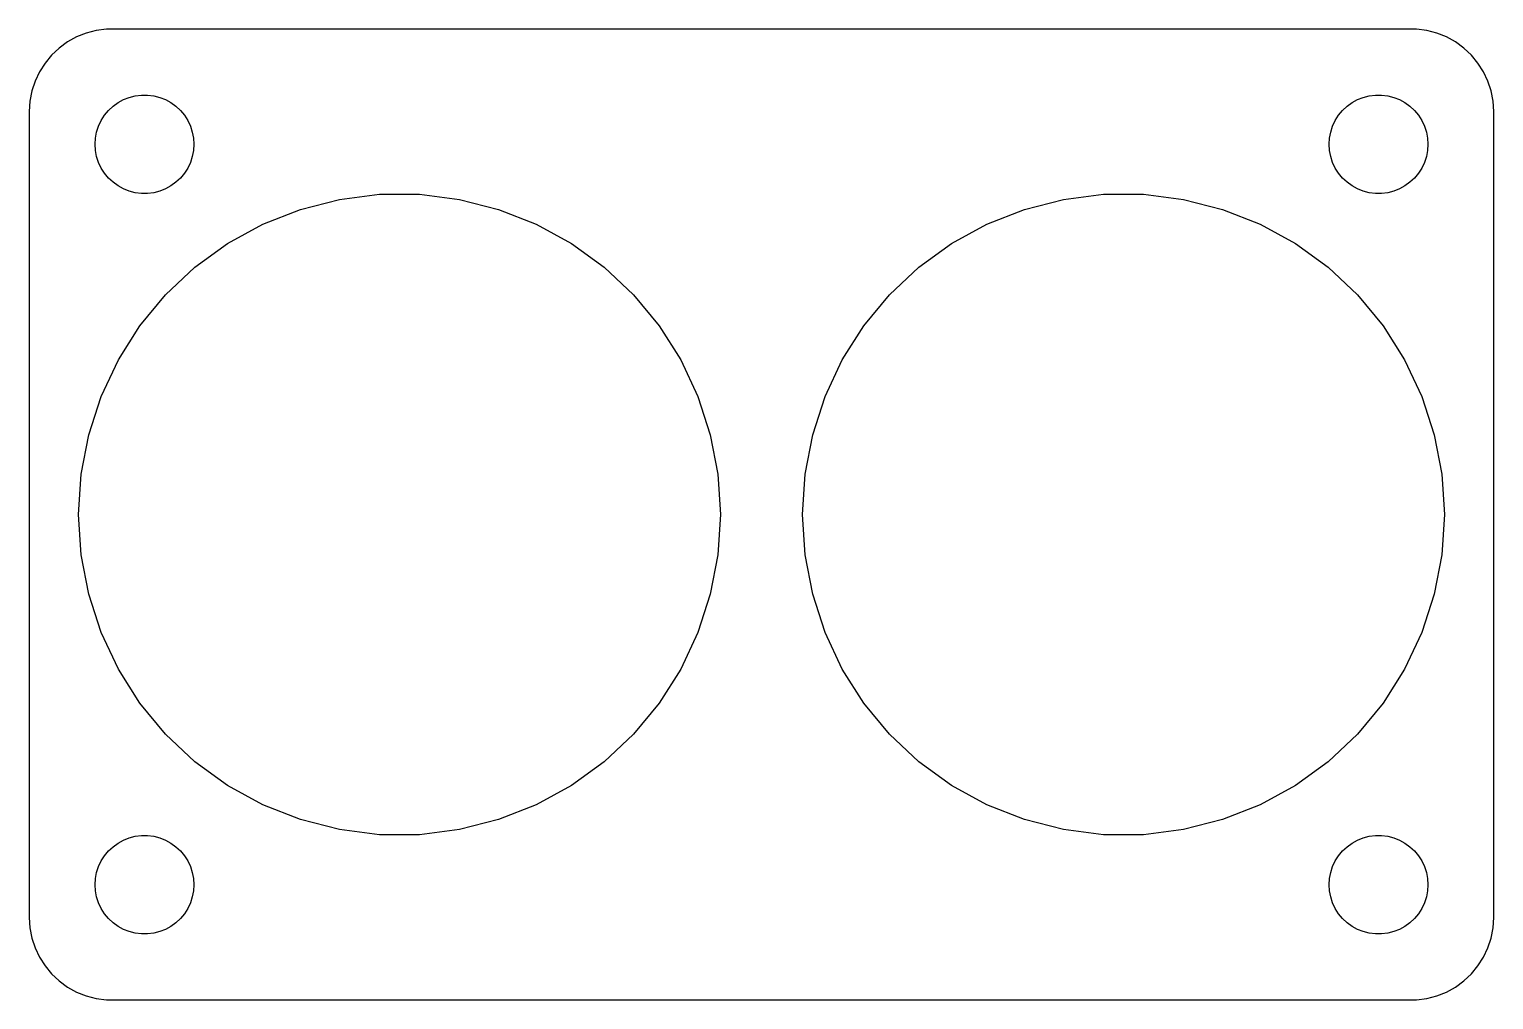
# Model space of a CAD drawing. Header units: metres. Extents: x -44.5 to 44.5, y -29.5 to 29.5.
import ezdxf

# ---------------------------------------------------------------- set-up
doc = ezdxf.new("R2010")
doc.units = ezdxf.units.M

msp = doc.modelspace()

# ---------------------------------------------------------------- linework, layer by layer
for p, q in [((-40.4369, 29.4114), (-41.0451, 29.2553)), ((-39.8139, 29.4901), (-40.4369, 29.4114)), ((39.8139, 29.4901), (-39.8139, 29.4901)), ((40.4369, 29.4114), (39.8139, 29.4901)), ((41.0451, 29.2553), (40.4369, 29.4114)), ((-42.1791, 28.7216), (-42.6871, 28.3526)), ((-41.6289, 29.0241), (-42.1791, 28.7216)), ((-41.0451, 29.2553), (-41.6289, 29.0241)), ((41.6289, 29.0241), (41.0451, 29.2553)), ((42.1791, 28.7216), (41.6289, 29.0241)), ((42.6871, 28.3526), (42.1791, 28.7216)), ((-43.1448, 27.9227), (-43.5451, 27.4389)), ((-42.6871, 28.3526), (-43.1448, 27.9227)), ((43.1448, 27.9227), (42.6871, 28.3526)), ((43.5451, 27.4389), (43.1448, 27.9227)), ((-43.8815, 26.9088), (-44.1489, 26.3406)), ((-43.5451, 27.4389), (-43.8815, 26.9088)), ((43.8815, 26.9088), (43.5451, 27.4389)), ((44.1489, 26.3406), (43.8815, 26.9088)), ((-44.1489, 26.3406), (-44.3429, 25.7434)), ((44.3429, 25.7434), (44.1489, 26.3406)), ((-44.4606, 25.1267), (-44.5, 24.5)), ((-44.3429, 25.7434), (-44.4606, 25.1267)), ((-39.4123, 24.8115), (-39.1075, 25.033)), ((-39.1075, 25.033), (-38.7773, 25.2145)), ((-38.7773, 25.2145), (-38.427, 25.3532)), ((-38.427, 25.3532), (-38.0621, 25.4469)), ((-38.0621, 25.4469), (-37.6884, 25.4941)), ((-37.6884, 25.4941), (-37.3116, 25.4941)), ((-37.3116, 25.4941), (-36.9379, 25.4469)), ((-36.9379, 25.4469), (-36.5729, 25.3532)), ((-36.5729, 25.3532), (-36.2227, 25.2145)), ((-36.2227, 25.2145), (-35.8925, 25.033)), ((-35.8925, 25.033), (-35.5877, 24.8115)), ((35.5877, 24.8115), (35.8925, 25.033)), ((35.8925, 25.033), (36.2227, 25.2145)), ((36.2227, 25.2145), (36.5729, 25.3532)), ((36.5729, 25.3532), (36.9379, 25.4469)), ((36.9379, 25.4469), (37.3116, 25.4941)), ((37.3116, 25.4941), (37.6884, 25.4941)), ((37.6884, 25.4941), (38.0621, 25.4469)), ((38.0621, 25.4469), (38.427, 25.3532)), ((38.427, 25.3532), (38.7773, 25.2145)), ((38.7773, 25.2145), (39.1075, 25.033)), ((39.1075, 25.033), (39.4123, 24.8115)), ((44.4606, 25.1267), (44.3429, 25.7434)), ((44.5, 24.5), (44.4606, 25.1267)), ((-44.5, 24.5), (-44.5, -24.5)), ((-40.1289, 23.9453), (-39.927, 24.2634)), ((-39.927, 24.2634), (-39.6869, 24.5536)), ((-39.6869, 24.5536), (-39.4123, 24.8115)), ((-35.5877, 24.8115), (-35.3131, 24.5536)), ((-35.3131, 24.5536), (-35.0729, 24.2634)), ((-35.0729, 24.2634), (-34.8711, 23.9453)), ((34.8711, 23.9453), (35.0729, 24.2634)), ((35.0729, 24.2634), (35.3131, 24.5536)), ((35.3131, 24.5536), (35.5877, 24.8115)), ((39.4123, 24.8115), (39.6869, 24.5536)), ((39.6869, 24.5536), (39.927, 24.2634)), ((39.927, 24.2634), (40.1289, 23.9453)), ((44.5, -24.5), (44.5, 24.5)), ((-40.4763, 22.876), (-40.4057, 23.2461)), ((-40.4057, 23.2461), (-40.2893, 23.6044)), ((-40.2893, 23.6044), (-40.1289, 23.9453)), ((-34.8711, 23.9453), (-34.7107, 23.6044)), ((-34.7107, 23.6044), (-34.5942, 23.2461)), ((-34.5942, 23.2461), (-34.5237, 22.876)), ((34.5237, 22.876), (34.5942, 23.2461)), ((34.5942, 23.2461), (34.7107, 23.6044)), ((34.7107, 23.6044), (34.8711, 23.9453)), ((40.1289, 23.9453), (40.2893, 23.6044)), ((40.2893, 23.6044), (40.4057, 23.2461)), ((40.4057, 23.2461), (40.4763, 22.876)), ((-40.5, 22.5), (-40.4763, 22.876)), ((-40.4763, 22.124), (-40.5, 22.5)), ((-34.5237, 22.876), (-34.5, 22.5)), ((-34.5, 22.5), (-34.5237, 22.124)), ((34.5, 22.5), (34.5237, 22.876)), ((34.5237, 22.124), (34.5, 22.5)), ((40.4763, 22.876), (40.5, 22.5)), ((40.5, 22.5), (40.4763, 22.124)), ((-40.4057, 21.7539), (-40.4763, 22.124)), ((-40.2893, 21.3956), (-40.4057, 21.7539)), ((-40.1289, 21.0547), (-40.2893, 21.3956)), ((-34.7107, 21.3956), (-34.8711, 21.0547)), ((-34.5942, 21.7539), (-34.7107, 21.3956)), ((-34.5237, 22.124), (-34.5942, 21.7539)), ((34.5942, 21.7539), (34.5237, 22.124)), ((34.7107, 21.3956), (34.5942, 21.7539)), ((34.8711, 21.0547), (34.7107, 21.3956)), ((40.2893, 21.3956), (40.1289, 21.0547)), ((40.4057, 21.7539), (40.2893, 21.3956)), ((40.4763, 22.124), (40.4057, 21.7539)), ((-39.927, 20.7366), (-40.1289, 21.0547)), ((-39.6869, 20.4464), (-39.927, 20.7366)), ((-35.0729, 20.7366), (-35.3131, 20.4464)), ((-34.8711, 21.0547), (-35.0729, 20.7366)), ((35.0729, 20.7366), (34.8711, 21.0547)), ((35.3131, 20.4464), (35.0729, 20.7366)), ((39.927, 20.7366), (39.6869, 20.4464)), ((40.1289, 21.0547), (39.927, 20.7366)), ((-39.4123, 20.1884), (-39.6869, 20.4464)), ((-39.1075, 19.967), (-39.4123, 20.1884)), ((-38.7773, 19.7855), (-39.1075, 19.967)), ((-38.427, 19.6468), (-38.7773, 19.7855)), ((-38.0621, 19.5531), (-38.427, 19.6468)), ((-36.5729, 19.6468), (-36.9379, 19.5531)), ((-36.2227, 19.7855), (-36.5729, 19.6468)), ((-35.8925, 19.967), (-36.2227, 19.7855)), ((-35.5877, 20.1884), (-35.8925, 19.967)), ((-35.3131, 20.4464), (-35.5877, 20.1884)), ((35.5877, 20.1884), (35.3131, 20.4464)), ((35.8925, 19.967), (35.5877, 20.1884)), ((36.2227, 19.7855), (35.8925, 19.967)), ((36.5729, 19.6468), (36.2227, 19.7855)), ((36.9379, 19.5531), (36.5729, 19.6468)), ((38.427, 19.6468), (38.0621, 19.5531)), ((38.7773, 19.7855), (38.427, 19.6468)), ((39.1075, 19.967), (38.7773, 19.7855)), ((39.4123, 20.1884), (39.1075, 19.967)), ((39.6869, 20.4464), (39.4123, 20.1884)), ((-37.6884, 19.5059), (-38.0621, 19.5531)), ((-37.3116, 19.5059), (-37.6884, 19.5059)), ((-36.9379, 19.5531), (-37.3116, 19.5059)), ((-28.0258, 18.5456), (-25.6539, 19.1546)), ((-25.6539, 19.1546), (-23.2244, 19.4615)), ((-23.2244, 19.4615), (-20.7756, 19.4615)), ((-20.7756, 19.4615), (-18.3461, 19.1546)), ((-18.3461, 19.1546), (-15.9742, 18.5456)), ((15.9742, 18.5456), (18.3461, 19.1546)), ((18.3461, 19.1546), (20.7756, 19.4615)), ((20.7756, 19.4615), (23.2244, 19.4615)), ((23.2244, 19.4615), (25.6539, 19.1546)), ((25.6539, 19.1546), (28.0258, 18.5456)), ((37.3116, 19.5059), (36.9379, 19.5531)), ((37.6884, 19.5059), (37.3116, 19.5059)), ((38.0621, 19.5531), (37.6884, 19.5059)), ((-30.3027, 17.6441), (-28.0258, 18.5456)), ((-15.9742, 18.5456), (-13.6973, 17.6441)), ((13.6973, 17.6441), (15.9742, 18.5456)), ((28.0258, 18.5456), (30.3027, 17.6441)), ((-32.4486, 16.4644), (-30.3027, 17.6441)), ((-13.6973, 17.6441), (-11.5514, 16.4644)), ((11.5514, 16.4644), (13.6973, 17.6441)), ((30.3027, 17.6441), (32.4486, 16.4644)), ((-34.4298, 15.025), (-32.4486, 16.4644)), ((-11.5514, 16.4644), (-9.57022, 15.025)), ((9.57022, 15.025), (11.5514, 16.4644)), ((32.4486, 16.4644), (34.4298, 15.025)), ((-36.2149, 13.3487), (-34.4298, 15.025)), ((-9.57022, 15.025), (-7.78511, 13.3487)), ((7.78511, 13.3487), (9.57022, 15.025)), ((34.4298, 15.025), (36.2149, 13.3487)), ((-37.7758, 11.4618), (-36.2149, 13.3487)), ((-7.78511, 13.3487), (-6.22417, 11.4618)), ((6.22417, 11.4618), (7.78511, 13.3487)), ((36.2149, 13.3487), (37.7758, 11.4618)), ((-39.088, 9.3942), (-37.7758, 11.4618)), ((-6.22417, 11.4618), (-4.91202, 9.3942)), ((4.91202, 9.3942), (6.22417, 11.4618)), ((37.7758, 11.4618), (39.088, 9.3942)), ((-40.1306, 7.17842), (-39.088, 9.3942)), ((-4.91202, 9.3942), (-3.86935, 7.17842)), ((3.86935, 7.17842), (4.91202, 9.3942)), ((39.088, 9.3942), (40.1306, 7.17842)), ((-40.8874, 4.84944), (-40.1306, 7.17842)), ((-3.86935, 7.17842), (-3.11263, 4.84944)), ((3.11263, 4.84944), (3.86935, 7.17842)), ((40.1306, 7.17842), (40.8874, 4.84944)), ((-41.3462, 2.44398), (-40.8874, 4.84944)), ((-3.11263, 4.84944), (-2.65376, 2.44398)), ((2.65376, 2.44398), (3.11263, 4.84944)), ((40.8874, 4.84944), (41.3462, 2.44398)), ((-41.5, 0), (-41.3462, 2.44398)), ((-2.65376, 2.44398), (-2.5, 0)), ((2.5, 0), (2.65376, 2.44398)), ((41.3462, 2.44398), (41.5, 0)), ((-41.3462, -2.44398), (-41.5, 0)), ((-2.5, 0), (-2.65376, -2.44398)), ((2.65376, -2.44398), (2.5, 0)), ((41.5, 0), (41.3462, -2.44398)), ((-40.8874, -4.84944), (-41.3462, -2.44398)), ((-2.65376, -2.44398), (-3.11263, -4.84944)), ((3.11263, -4.84944), (2.65376, -2.44398)), ((41.3462, -2.44398), (40.8874, -4.84944)), ((-40.1306, -7.17842), (-40.8874, -4.84944)), ((-3.11263, -4.84944), (-3.86935, -7.17842)), ((3.86935, -7.17842), (3.11263, -4.84944)), ((40.8874, -4.84944), (40.1306, -7.17842)), ((-39.088, -9.3942), (-40.1306, -7.17842)), ((-3.86935, -7.17842), (-4.91202, -9.3942)), ((4.91202, -9.3942), (3.86935, -7.17842)), ((40.1306, -7.17842), (39.088, -9.3942)), ((-37.7758, -11.4618), (-39.088, -9.3942)), ((-4.91202, -9.3942), (-6.22417, -11.4618)), ((6.22417, -11.4618), (4.91202, -9.3942)), ((39.088, -9.3942), (37.7758, -11.4618)), ((-36.2149, -13.3487), (-37.7758, -11.4618)), ((-6.22417, -11.4618), (-7.78511, -13.3487)), ((7.78511, -13.3487), (6.22417, -11.4618)), ((37.7758, -11.4618), (36.2149, -13.3487)), ((-34.4298, -15.025), (-36.2149, -13.3487)), ((-7.78511, -13.3487), (-9.57022, -15.025)), ((9.57022, -15.025), (7.78511, -13.3487)), ((36.2149, -13.3487), (34.4298, -15.025)), ((-32.4486, -16.4644), (-34.4298, -15.025)), ((-9.57022, -15.025), (-11.5514, -16.4644)), ((11.5514, -16.4644), (9.57022, -15.025)), ((34.4298, -15.025), (32.4486, -16.4644)), ((-30.3027, -17.6441), (-32.4486, -16.4644)), ((-11.5514, -16.4644), (-13.6973, -17.6441)), ((13.6973, -17.6441), (11.5514, -16.4644)), ((32.4486, -16.4644), (30.3027, -17.6441)), ((-28.0258, -18.5456), (-30.3027, -17.6441)), ((-13.6973, -17.6441), (-15.9742, -18.5456)), ((15.9742, -18.5456), (13.6973, -17.6441)), ((30.3027, -17.6441), (28.0258, -18.5456)), ((-25.6539, -19.1546), (-28.0258, -18.5456)), ((-15.9742, -18.5456), (-18.3461, -19.1546)), ((18.3461, -19.1546), (15.9742, -18.5456)), ((28.0258, -18.5456), (25.6539, -19.1546)), ((-38.427, -19.6468), (-38.0621, -19.5531)), ((-38.0621, -19.5531), (-37.6884, -19.5059)), ((-37.6884, -19.5059), (-37.3116, -19.5059)), ((-37.3116, -19.5059), (-36.9379, -19.5531)), ((-36.9379, -19.5531), (-36.5729, -19.6468)), ((-23.2244, -19.4615), (-25.6539, -19.1546)), ((-20.7756, -19.4615), (-23.2244, -19.4615)), ((-18.3461, -19.1546), (-20.7756, -19.4615)), ((20.7756, -19.4615), (18.3461, -19.1546)), ((23.2244, -19.4615), (20.7756, -19.4615)), ((25.6539, -19.1546), (23.2244, -19.4615)), ((36.5729, -19.6468), (36.9379, -19.5531)), ((36.9379, -19.5531), (37.3116, -19.5059)), ((37.3116, -19.5059), (37.6884, -19.5059)), ((37.6884, -19.5059), (38.0621, -19.5531)), ((38.0621, -19.5531), (38.427, -19.6468)), ((-39.927, -20.7366), (-39.6869, -20.4464)), ((-39.6869, -20.4464), (-39.4123, -20.1884)), ((-39.4123, -20.1884), (-39.1075, -19.967)), ((-39.1075, -19.967), (-38.7773, -19.7855)), ((-38.7773, -19.7855), (-38.427, -19.6468)), ((-36.5729, -19.6468), (-36.2227, -19.7855)), ((-36.2227, -19.7855), (-35.8925, -19.967)), ((-35.8925, -19.967), (-35.5877, -20.1884)), ((-35.5877, -20.1884), (-35.3131, -20.4464)), ((-35.3131, -20.4464), (-35.0729, -20.7366)), ((35.0729, -20.7366), (35.3131, -20.4464)), ((35.3131, -20.4464), (35.5877, -20.1884)), ((35.5877, -20.1884), (35.8925, -19.967)), ((35.8925, -19.967), (36.2227, -19.7855)), ((36.2227, -19.7855), (36.5729, -19.6468)), ((38.427, -19.6468), (38.7773, -19.7855)), ((38.7773, -19.7855), (39.1075, -19.967)), ((39.1075, -19.967), (39.4123, -20.1884)), ((39.4123, -20.1884), (39.6869, -20.4464)), ((39.6869, -20.4464), (39.927, -20.7366)), ((-40.2893, -21.3956), (-40.1289, -21.0547)), ((-40.1289, -21.0547), (-39.927, -20.7366)), ((-35.0729, -20.7366), (-34.8711, -21.0547)), ((-34.8711, -21.0547), (-34.7107, -21.3956)), ((34.7107, -21.3956), (34.8711, -21.0547)), ((34.8711, -21.0547), (35.0729, -20.7366)), ((39.927, -20.7366), (40.1289, -21.0547)), ((40.1289, -21.0547), (40.2893, -21.3956)), ((-40.5, -22.5), (-40.4763, -22.124)), ((-40.4763, -22.124), (-40.4057, -21.7539)), ((-40.4057, -21.7539), (-40.2893, -21.3956)), ((-34.7107, -21.3956), (-34.5942, -21.7539)), ((-34.5942, -21.7539), (-34.5237, -22.124)), ((-34.5237, -22.124), (-34.5, -22.5)), ((34.5, -22.5), (34.5237, -22.124)), ((34.5237, -22.124), (34.5942, -21.7539)), ((34.5942, -21.7539), (34.7107, -21.3956)), ((40.2893, -21.3956), (40.4057, -21.7539)), ((40.4057, -21.7539), (40.4763, -22.124)), ((40.4763, -22.124), (40.5, -22.5)), ((-40.4763, -22.876), (-40.5, -22.5)), ((-40.4057, -23.2461), (-40.4763, -22.876)), ((-34.5237, -22.876), (-34.5942, -23.2461)), ((-34.5, -22.5), (-34.5237, -22.876)), ((34.5237, -22.876), (34.5, -22.5)), ((34.5942, -23.2461), (34.5237, -22.876)), ((40.4763, -22.876), (40.4057, -23.2461)), ((40.5, -22.5), (40.4763, -22.876)), ((-40.2893, -23.6044), (-40.4057, -23.2461)), ((-40.1289, -23.9453), (-40.2893, -23.6044)), ((-39.927, -24.2634), (-40.1289, -23.9453)), ((-34.8711, -23.9453), (-35.0729, -24.2634)), ((-34.7107, -23.6044), (-34.8711, -23.9453)), ((-34.5942, -23.2461), (-34.7107, -23.6044)), ((34.7107, -23.6044), (34.5942, -23.2461)), ((34.8711, -23.9453), (34.7107, -23.6044)), ((35.0729, -24.2634), (34.8711, -23.9453)), ((40.1289, -23.9453), (39.927, -24.2634)), ((40.2893, -23.6044), (40.1289, -23.9453)), ((40.4057, -23.2461), (40.2893, -23.6044)), ((-44.5, -24.5), (-44.4606, -25.1267)), ((-39.6869, -24.5536), (-39.927, -24.2634)), ((-39.4123, -24.8115), (-39.6869, -24.5536)), ((-39.1075, -25.033), (-39.4123, -24.8115)), ((-35.5877, -24.8115), (-35.8925, -25.033)), ((-35.3131, -24.5536), (-35.5877, -24.8115)), ((-35.0729, -24.2634), (-35.3131, -24.5536)), ((35.3131, -24.5536), (35.0729, -24.2634)), ((35.5877, -24.8115), (35.3131, -24.5536)), ((35.8925, -25.033), (35.5877, -24.8115)), ((39.4123, -24.8115), (39.1075, -25.033)), ((39.6869, -24.5536), (39.4123, -24.8115)), ((39.927, -24.2634), (39.6869, -24.5536)), ((44.4606, -25.1267), (44.5, -24.5)), ((-44.4606, -25.1267), (-44.3429, -25.7434)), ((-44.3429, -25.7434), (-44.1489, -26.3406)), ((-38.7773, -25.2145), (-39.1075, -25.033)), ((-38.427, -25.3532), (-38.7773, -25.2145)), ((-38.0621, -25.4469), (-38.427, -25.3532)), ((-37.6884, -25.4941), (-38.0621, -25.4469)), ((-37.3116, -25.4941), (-37.6884, -25.4941)), ((-36.9379, -25.4469), (-37.3116, -25.4941)), ((-36.5729, -25.3532), (-36.9379, -25.4469)), ((-36.2227, -25.2145), (-36.5729, -25.3532)), ((-35.8925, -25.033), (-36.2227, -25.2145)), ((36.2227, -25.2145), (35.8925, -25.033)), ((36.5729, -25.3532), (36.2227, -25.2145)), ((36.9379, -25.4469), (36.5729, -25.3532)), ((37.3116, -25.4941), (36.9379, -25.4469)), ((37.6884, -25.4941), (37.3116, -25.4941)), ((38.0621, -25.4469), (37.6884, -25.4941)), ((38.427, -25.3532), (38.0621, -25.4469)), ((38.7773, -25.2145), (38.427, -25.3532)), ((39.1075, -25.033), (38.7773, -25.2145)), ((44.1489, -26.3406), (44.3429, -25.7434)), ((44.3429, -25.7434), (44.4606, -25.1267)), ((-44.1489, -26.3406), (-43.8815, -26.9088)), ((43.8815, -26.9088), (44.1489, -26.3406)), ((-43.8815, -26.9088), (-43.5451, -27.4389)), ((-43.5451, -27.4389), (-43.1448, -27.9227)), ((43.1448, -27.9227), (43.5451, -27.4389)), ((43.5451, -27.4389), (43.8815, -26.9088)), ((-43.1448, -27.9227), (-42.6871, -28.3526)), ((-42.6871, -28.3526), (-42.1791, -28.7216)), ((42.1791, -28.7216), (42.6871, -28.3526)), ((42.6871, -28.3526), (43.1448, -27.9227)), ((-42.1791, -28.7216), (-41.6289, -29.0241)), ((-41.6289, -29.0241), (-41.0451, -29.2553)), ((-41.0451, -29.2553), (-40.4369, -29.4114)), ((40.4369, -29.4114), (41.0451, -29.2553)), ((41.0451, -29.2553), (41.6289, -29.0241)), ((41.6289, -29.0241), (42.1791, -28.7216)), ((-40.4369, -29.4114), (-39.8139, -29.4901)), ((-39.8139, -29.4901), (39.8139, -29.4901)), ((39.8139, -29.4901), (40.4369, -29.4114))]:
    msp.add_line(p, q)

doc.saveas('drawing.dxf')
